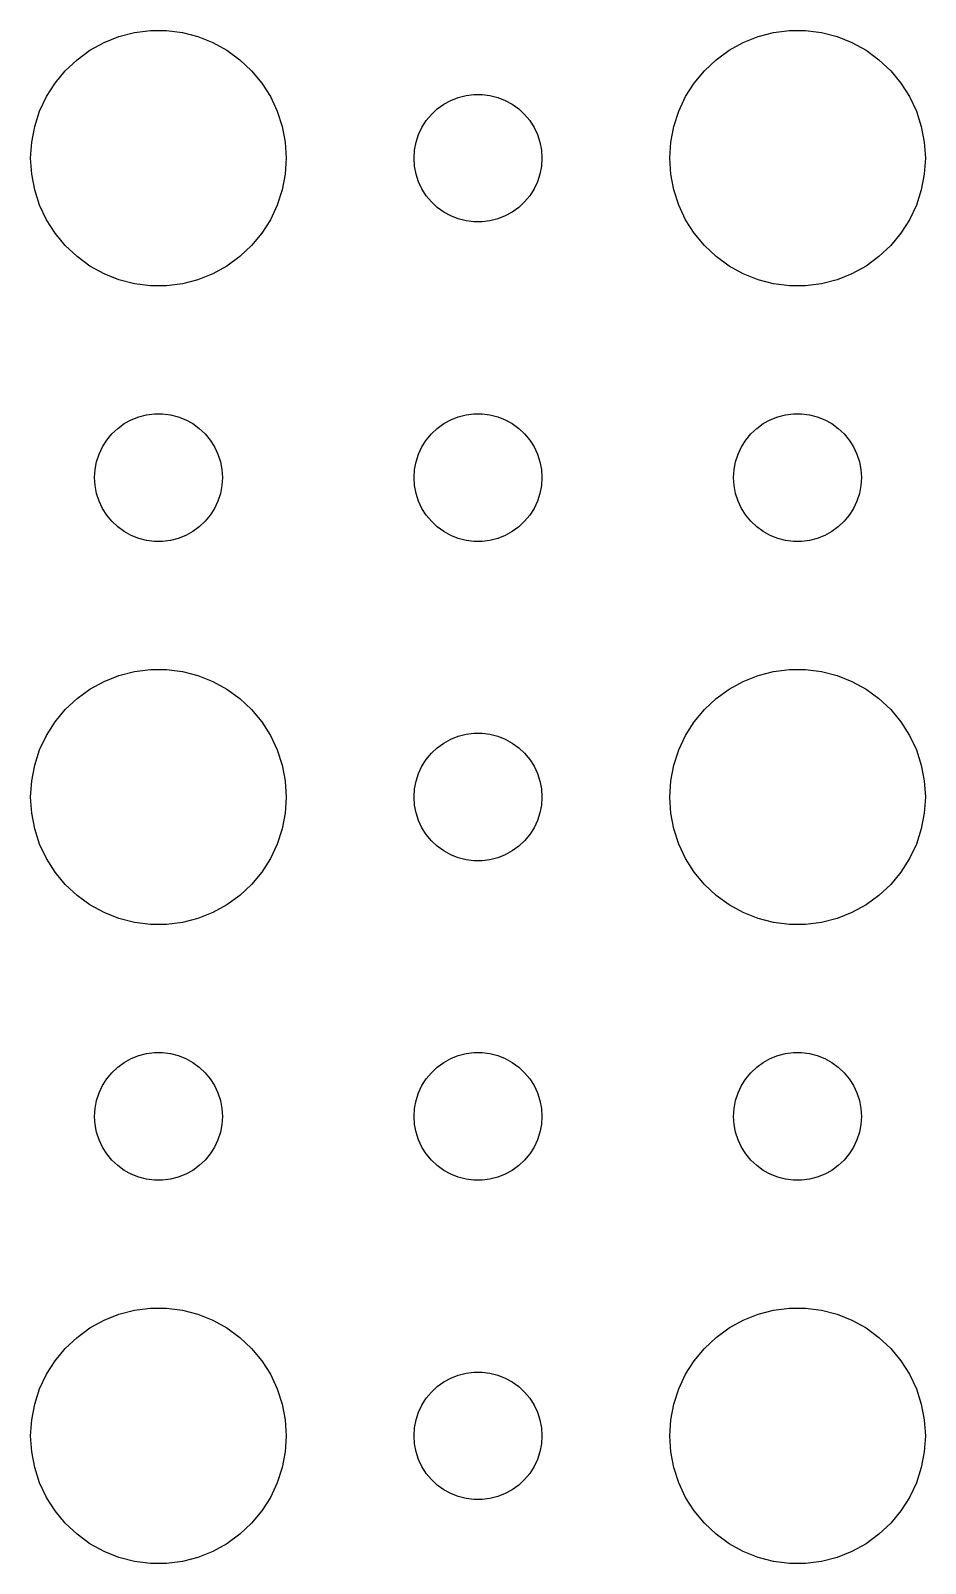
# Model space of a CAD drawing. Header units: metres. Extents: x -142 to 142, y -142 to 142.
# Drawn here: x 72 to 93, y 57.01 to 92.99 of the extents above; entities that cross this region are included whole.
import ezdxf

# ---------------------------------------------------------------- set-up
doc = ezdxf.new("R2010")
doc.units = ezdxf.units.M

msp = doc.modelspace()

# ---------------------------------------------------------------- linework, layer by layer
for p, q in [((73.7227, 92.7145), (74.073, 92.8532)), ((74.073, 92.8532), (74.4379, 92.9469)), ((74.4379, 92.9469), (74.8116, 92.9941)), ((74.8116, 92.9941), (75.1884, 92.9941)), ((75.1884, 92.9941), (75.5621, 92.9469)), ((75.5621, 92.9469), (75.927, 92.8532)), ((75.927, 92.8532), (76.2773, 92.7145)), ((88.7227, 92.7145), (89.073, 92.8532)), ((89.073, 92.8532), (89.4379, 92.9469)), ((89.4379, 92.9469), (89.8116, 92.9941)), ((89.8116, 92.9941), (90.1884, 92.9941)), ((90.1884, 92.9941), (90.5621, 92.9469)), ((90.5621, 92.9469), (90.927, 92.8532)), ((90.927, 92.8532), (91.2773, 92.7145)), ((73.0877, 92.3115), (73.3925, 92.533)), ((73.3925, 92.533), (73.7227, 92.7145)), ((76.2773, 92.7145), (76.6075, 92.533)), ((76.6075, 92.533), (76.9123, 92.3115)), ((88.0877, 92.3115), (88.3925, 92.533)), ((88.3925, 92.533), (88.7227, 92.7145)), ((91.2773, 92.7145), (91.6075, 92.533)), ((91.6075, 92.533), (91.9123, 92.3115)), ((72.8131, 92.0536), (73.0877, 92.3115)), ((76.9123, 92.3115), (77.1869, 92.0536)), ((87.8131, 92.0536), (88.0877, 92.3115)), ((91.9123, 92.3115), (92.1869, 92.0536)), ((72.573, 91.7634), (72.8131, 92.0536)), ((77.1869, 92.0536), (77.427, 91.7634)), ((87.573, 91.7634), (87.8131, 92.0536)), ((92.1869, 92.0536), (92.427, 91.7634)), ((72.2107, 91.1044), (72.3711, 91.4453)), ((72.3711, 91.4453), (72.573, 91.7634)), ((77.427, 91.7634), (77.6289, 91.4453)), ((77.6289, 91.4453), (77.7893, 91.1044)), ((81.8613, 91.3572), (82.0365, 91.4266)), ((82.0365, 91.4266), (82.2189, 91.4734)), ((82.2189, 91.4734), (82.4058, 91.497)), ((82.4058, 91.497), (82.5942, 91.497)), ((82.5942, 91.497), (82.7811, 91.4734)), ((82.7811, 91.4734), (82.9635, 91.4266)), ((82.9635, 91.4266), (83.1387, 91.3572)), ((87.2107, 91.1044), (87.3711, 91.4453)), ((87.3711, 91.4453), (87.573, 91.7634)), ((92.427, 91.7634), (92.6289, 91.4453)), ((92.6289, 91.4453), (92.7893, 91.1044)), ((72.0943, 90.7461), (72.2107, 91.1044)), ((77.7893, 91.1044), (77.9057, 90.7461)), ((81.4065, 91.0268), (81.5439, 91.1558)), ((81.5439, 91.1558), (81.6963, 91.2665)), ((81.6963, 91.2665), (81.8613, 91.3572)), ((83.1387, 91.3572), (83.3037, 91.2665)), ((83.3037, 91.2665), (83.4561, 91.1558)), ((83.4561, 91.1558), (83.5934, 91.0268)), ((87.0943, 90.7461), (87.2107, 91.1044)), ((92.7893, 91.1044), (92.9057, 90.7461)), ((72.0237, 90.376), (72.0943, 90.7461)), ((77.9057, 90.7461), (77.9763, 90.376)), ((81.1053, 90.5522), (81.1855, 90.7226)), ((81.1855, 90.7226), (81.2865, 90.8817)), ((81.2865, 90.8817), (81.4065, 91.0268)), ((83.5934, 91.0268), (83.7135, 90.8817)), ((83.7135, 90.8817), (83.8145, 90.7226)), ((83.8145, 90.7226), (83.8947, 90.5522)), ((87.0237, 90.376), (87.0943, 90.7461)), ((92.9057, 90.7461), (92.9763, 90.376)), ((72, 90), (72.0237, 90.376)), ((77.9763, 90.376), (78, 90)), ((81.0118, 90.188), (81.0471, 90.373)), ((81.0471, 90.373), (81.1053, 90.5522)), ((83.8947, 90.5522), (83.9529, 90.373)), ((83.9529, 90.373), (83.9882, 90.188)), ((87, 90), (87.0237, 90.376)), ((92.9763, 90.376), (93, 90)), ((72.0237, 89.624), (72, 90)), ((78, 90), (77.9763, 89.624)), ((81, 90), (81.0118, 90.188)), ((81.0118, 89.812), (81, 90)), ((83.9882, 90.188), (84, 90)), ((84, 90), (83.9882, 89.812)), ((87.0237, 89.624), (87, 90)), ((93, 90), (92.9763, 89.624)), ((72.0943, 89.2539), (72.0237, 89.624)), ((77.9763, 89.624), (77.9057, 89.2539)), ((81.0471, 89.627), (81.0118, 89.812)), ((81.1053, 89.4478), (81.0471, 89.627)), ((83.9529, 89.627), (83.8947, 89.4478)), ((83.9882, 89.812), (83.9529, 89.627)), ((87.0943, 89.2539), (87.0237, 89.624)), ((92.9763, 89.624), (92.9057, 89.2539)), ((72.2107, 88.8956), (72.0943, 89.2539)), ((77.9057, 89.2539), (77.7893, 88.8956)), ((81.1855, 89.2774), (81.1053, 89.4478)), ((81.2865, 89.1183), (81.1855, 89.2774)), ((83.8145, 89.2774), (83.7135, 89.1183)), ((83.8947, 89.4478), (83.8145, 89.2774)), ((87.2107, 88.8956), (87.0943, 89.2539)), ((92.9057, 89.2539), (92.7893, 88.8956)), ((72.3711, 88.5547), (72.2107, 88.8956)), ((77.7893, 88.8956), (77.6289, 88.5547)), ((81.4065, 88.9732), (81.2865, 89.1183)), ((81.5439, 88.8442), (81.4065, 88.9732)), ((83.5934, 88.9732), (83.4561, 88.8442)), ((83.7135, 89.1183), (83.5934, 88.9732)), ((87.3711, 88.5547), (87.2107, 88.8956)), ((92.7893, 88.8956), (92.6289, 88.5547)), ((72.573, 88.2366), (72.3711, 88.5547)), ((77.6289, 88.5547), (77.427, 88.2366)), ((81.6963, 88.7335), (81.5439, 88.8442)), ((81.8613, 88.6428), (81.6963, 88.7335)), ((82.0365, 88.5734), (81.8613, 88.6428)), ((82.2189, 88.5266), (82.0365, 88.5734)), ((82.9635, 88.5734), (82.7811, 88.5266)), ((83.1387, 88.6428), (82.9635, 88.5734)), ((83.3037, 88.7335), (83.1387, 88.6428)), ((83.4561, 88.8442), (83.3037, 88.7335)), ((87.573, 88.2366), (87.3711, 88.5547)), ((92.6289, 88.5547), (92.427, 88.2366)), ((72.8131, 87.9464), (72.573, 88.2366)), ((77.427, 88.2366), (77.1869, 87.9464)), ((82.4058, 88.503), (82.2189, 88.5266)), ((82.5942, 88.503), (82.4058, 88.503)), ((82.7811, 88.5266), (82.5942, 88.503)), ((87.8131, 87.9464), (87.573, 88.2366)), ((92.427, 88.2366), (92.1869, 87.9464)), ((73.0877, 87.6885), (72.8131, 87.9464)), ((77.1869, 87.9464), (76.9123, 87.6885)), ((88.0877, 87.6885), (87.8131, 87.9464)), ((92.1869, 87.9464), (91.9123, 87.6885)), ((73.3925, 87.467), (73.0877, 87.6885)), ((73.7227, 87.2855), (73.3925, 87.467)), ((76.6075, 87.467), (76.2773, 87.2855)), ((76.9123, 87.6885), (76.6075, 87.467)), ((88.3925, 87.467), (88.0877, 87.6885)), ((88.7227, 87.2855), (88.3925, 87.467)), ((91.6075, 87.467), (91.2773, 87.2855)), ((91.9123, 87.6885), (91.6075, 87.467)), ((74.073, 87.1468), (73.7227, 87.2855)), ((74.4379, 87.0531), (74.073, 87.1468)), ((75.927, 87.1468), (75.5621, 87.0531)), ((76.2773, 87.2855), (75.927, 87.1468)), ((89.073, 87.1468), (88.7227, 87.2855)), ((89.4379, 87.0531), (89.073, 87.1468)), ((90.927, 87.1468), (90.5621, 87.0531)), ((91.2773, 87.2855), (90.927, 87.1468)), ((74.8116, 87.0059), (74.4379, 87.0531)), ((75.1884, 87.0059), (74.8116, 87.0059)), ((75.5621, 87.0531), (75.1884, 87.0059)), ((89.8116, 87.0059), (89.4379, 87.0531)), ((90.1884, 87.0059), (89.8116, 87.0059)), ((90.5621, 87.0531), (90.1884, 87.0059)), ((74.1963, 83.7665), (74.3613, 83.8572)), ((74.3613, 83.8572), (74.5365, 83.9266)), ((74.5365, 83.9266), (74.7189, 83.9734)), ((74.7189, 83.9734), (74.9058, 83.997)), ((74.9058, 83.997), (75.0942, 83.997)), ((75.0942, 83.997), (75.2811, 83.9734)), ((75.2811, 83.9734), (75.4635, 83.9266)), ((75.4635, 83.9266), (75.6387, 83.8572)), ((75.6387, 83.8572), (75.8037, 83.7665)), ((81.6963, 83.7665), (81.8613, 83.8572)), ((81.8613, 83.8572), (82.0365, 83.9266)), ((82.0365, 83.9266), (82.2189, 83.9734)), ((82.2189, 83.9734), (82.4058, 83.997)), ((82.4058, 83.997), (82.5942, 83.997)), ((82.5942, 83.997), (82.7811, 83.9734)), ((82.7811, 83.9734), (82.9635, 83.9266)), ((82.9635, 83.9266), (83.1387, 83.8572)), ((83.1387, 83.8572), (83.3037, 83.7665)), ((89.1963, 83.7665), (89.3613, 83.8572)), ((89.3613, 83.8572), (89.5365, 83.9266)), ((89.5365, 83.9266), (89.7189, 83.9734)), ((89.7189, 83.9734), (89.9058, 83.997)), ((89.9058, 83.997), (90.0942, 83.997)), ((90.0942, 83.997), (90.2811, 83.9734)), ((90.2811, 83.9734), (90.4635, 83.9266)), ((90.4635, 83.9266), (90.6387, 83.8572)), ((90.6387, 83.8572), (90.8037, 83.7665)), ((73.7865, 83.3817), (73.9065, 83.5268)), ((73.9065, 83.5268), (74.0439, 83.6558)), ((74.0439, 83.6558), (74.1963, 83.7665)), ((75.8037, 83.7665), (75.9561, 83.6558)), ((75.9561, 83.6558), (76.0934, 83.5268)), ((76.0934, 83.5268), (76.2135, 83.3817)), ((81.2865, 83.3817), (81.4065, 83.5268)), ((81.4065, 83.5268), (81.5439, 83.6558)), ((81.5439, 83.6558), (81.6963, 83.7665)), ((83.3037, 83.7665), (83.4561, 83.6558)), ((83.4561, 83.6558), (83.5934, 83.5268)), ((83.5934, 83.5268), (83.7135, 83.3817)), ((88.7865, 83.3817), (88.9065, 83.5268)), ((88.9065, 83.5268), (89.0439, 83.6558)), ((89.0439, 83.6558), (89.1963, 83.7665)), ((90.8037, 83.7665), (90.9561, 83.6558)), ((90.9561, 83.6558), (91.0934, 83.5268)), ((91.0934, 83.5268), (91.2135, 83.3817)), ((73.6053, 83.0522), (73.6855, 83.2226)), ((73.6855, 83.2226), (73.7865, 83.3817)), ((76.2135, 83.3817), (76.3145, 83.2226)), ((76.3145, 83.2226), (76.3947, 83.0522)), ((81.1053, 83.0522), (81.1855, 83.2226)), ((81.1855, 83.2226), (81.2865, 83.3817)), ((83.7135, 83.3817), (83.8145, 83.2226)), ((83.8145, 83.2226), (83.8947, 83.0522)), ((88.6053, 83.0522), (88.6855, 83.2226)), ((88.6855, 83.2226), (88.7865, 83.3817)), ((91.2135, 83.3817), (91.3145, 83.2226)), ((91.3145, 83.2226), (91.3947, 83.0522)), ((73.5118, 82.688), (73.5471, 82.873)), ((73.5471, 82.873), (73.6053, 83.0522)), ((76.3947, 83.0522), (76.4529, 82.873)), ((76.4529, 82.873), (76.4882, 82.688)), ((81.0118, 82.688), (81.0471, 82.873)), ((81.0471, 82.873), (81.1053, 83.0522)), ((83.8947, 83.0522), (83.9529, 82.873)), ((83.9529, 82.873), (83.9882, 82.688)), ((88.5118, 82.688), (88.5471, 82.873)), ((88.5471, 82.873), (88.6053, 83.0522)), ((91.3947, 83.0522), (91.4529, 82.873)), ((91.4529, 82.873), (91.4882, 82.688)), ((73.5, 82.5), (73.5118, 82.688)), ((73.5118, 82.312), (73.5, 82.5)), ((76.4882, 82.688), (76.5, 82.5)), ((76.5, 82.5), (76.4882, 82.312)), ((81, 82.5), (81.0118, 82.688)), ((81.0118, 82.312), (81, 82.5)), ((83.9882, 82.688), (84, 82.5)), ((84, 82.5), (83.9882, 82.312)), ((88.5, 82.5), (88.5118, 82.688)), ((88.5118, 82.312), (88.5, 82.5)), ((91.4882, 82.688), (91.5, 82.5)), ((91.5, 82.5), (91.4882, 82.312)), ((73.5471, 82.127), (73.5118, 82.312)), ((73.6053, 81.9478), (73.5471, 82.127)), ((76.4529, 82.127), (76.3947, 81.9478)), ((76.4882, 82.312), (76.4529, 82.127)), ((81.0471, 82.127), (81.0118, 82.312)), ((81.1053, 81.9478), (81.0471, 82.127)), ((83.9529, 82.127), (83.8947, 81.9478)), ((83.9882, 82.312), (83.9529, 82.127)), ((88.5471, 82.127), (88.5118, 82.312)), ((88.6053, 81.9478), (88.5471, 82.127)), ((91.4529, 82.127), (91.3947, 81.9478)), ((91.4882, 82.312), (91.4529, 82.127)), ((73.6855, 81.7774), (73.6053, 81.9478)), ((73.7865, 81.6183), (73.6855, 81.7774)), ((76.3145, 81.7774), (76.2135, 81.6183)), ((76.3947, 81.9478), (76.3145, 81.7774)), ((81.1855, 81.7774), (81.1053, 81.9478)), ((81.2865, 81.6183), (81.1855, 81.7774)), ((83.8145, 81.7774), (83.7135, 81.6183)), ((83.8947, 81.9478), (83.8145, 81.7774)), ((88.6855, 81.7774), (88.6053, 81.9478)), ((88.7865, 81.6183), (88.6855, 81.7774)), ((91.3145, 81.7774), (91.2135, 81.6183)), ((91.3947, 81.9478), (91.3145, 81.7774)), ((73.9065, 81.4732), (73.7865, 81.6183)), ((74.0439, 81.3442), (73.9065, 81.4732)), ((74.1963, 81.2335), (74.0439, 81.3442)), ((75.9561, 81.3442), (75.8037, 81.2335)), ((76.0934, 81.4732), (75.9561, 81.3442)), ((76.2135, 81.6183), (76.0934, 81.4732)), ((81.4065, 81.4732), (81.2865, 81.6183)), ((81.5439, 81.3442), (81.4065, 81.4732)), ((81.6963, 81.2335), (81.5439, 81.3442)), ((83.4561, 81.3442), (83.3037, 81.2335)), ((83.5934, 81.4732), (83.4561, 81.3442)), ((83.7135, 81.6183), (83.5934, 81.4732)), ((88.9065, 81.4732), (88.7865, 81.6183)), ((89.0439, 81.3442), (88.9065, 81.4732)), ((89.1963, 81.2335), (89.0439, 81.3442)), ((90.9561, 81.3442), (90.8037, 81.2335)), ((91.0934, 81.4732), (90.9561, 81.3442)), ((91.2135, 81.6183), (91.0934, 81.4732)), ((74.3613, 81.1428), (74.1963, 81.2335)), ((74.5365, 81.0734), (74.3613, 81.1428)), ((74.7189, 81.0266), (74.5365, 81.0734)), ((74.9058, 81.003), (74.7189, 81.0266)), ((75.0942, 81.003), (74.9058, 81.003)), ((75.2811, 81.0266), (75.0942, 81.003)), ((75.4635, 81.0734), (75.2811, 81.0266)), ((75.6387, 81.1428), (75.4635, 81.0734)), ((75.8037, 81.2335), (75.6387, 81.1428)), ((81.8613, 81.1428), (81.6963, 81.2335)), ((82.0365, 81.0734), (81.8613, 81.1428)), ((82.2189, 81.0266), (82.0365, 81.0734)), ((82.4058, 81.003), (82.2189, 81.0266)), ((82.5942, 81.003), (82.4058, 81.003)), ((82.7811, 81.0266), (82.5942, 81.003)), ((82.9635, 81.0734), (82.7811, 81.0266)), ((83.1387, 81.1428), (82.9635, 81.0734)), ((83.3037, 81.2335), (83.1387, 81.1428)), ((89.3613, 81.1428), (89.1963, 81.2335)), ((89.5365, 81.0734), (89.3613, 81.1428)), ((89.7189, 81.0266), (89.5365, 81.0734)), ((89.9058, 81.003), (89.7189, 81.0266)), ((90.0942, 81.003), (89.9058, 81.003)), ((90.2811, 81.0266), (90.0942, 81.003)), ((90.4635, 81.0734), (90.2811, 81.0266)), ((90.6387, 81.1428), (90.4635, 81.0734)), ((90.8037, 81.2335), (90.6387, 81.1428)), ((73.7227, 77.7145), (74.073, 77.8532)), ((74.073, 77.8532), (74.4379, 77.9469)), ((74.4379, 77.9469), (74.8116, 77.9941)), ((74.8116, 77.9941), (75.1884, 77.9941)), ((75.1884, 77.9941), (75.5621, 77.9469)), ((75.5621, 77.9469), (75.927, 77.8532)), ((75.927, 77.8532), (76.2773, 77.7145)), ((88.7227, 77.7145), (89.073, 77.8532)), ((89.073, 77.8532), (89.4379, 77.9469)), ((89.4379, 77.9469), (89.8116, 77.9941)), ((89.8116, 77.9941), (90.1884, 77.9941)), ((90.1884, 77.9941), (90.5621, 77.9469)), ((90.5621, 77.9469), (90.927, 77.8532)), ((90.927, 77.8532), (91.2773, 77.7145)), ((73.0877, 77.3115), (73.3925, 77.533)), ((73.3925, 77.533), (73.7227, 77.7145)), ((76.2773, 77.7145), (76.6075, 77.533)), ((76.6075, 77.533), (76.9123, 77.3115)), ((88.0877, 77.3115), (88.3925, 77.533)), ((88.3925, 77.533), (88.7227, 77.7145)), ((91.2773, 77.7145), (91.6075, 77.533)), ((91.6075, 77.533), (91.9123, 77.3115)), ((72.573, 76.7634), (72.8131, 77.0536)), ((72.8131, 77.0536), (73.0877, 77.3115)), ((76.9123, 77.3115), (77.1869, 77.0536)), ((77.1869, 77.0536), (77.427, 76.7634)), ((87.573, 76.7634), (87.8131, 77.0536)), ((87.8131, 77.0536), (88.0877, 77.3115)), ((91.9123, 77.3115), (92.1869, 77.0536)), ((92.1869, 77.0536), (92.427, 76.7634)), ((72.3711, 76.4453), (72.573, 76.7634)), ((77.427, 76.7634), (77.6289, 76.4453)), ((87.3711, 76.4453), (87.573, 76.7634)), ((92.427, 76.7634), (92.6289, 76.4453)), ((72.2107, 76.1044), (72.3711, 76.4453)), ((77.6289, 76.4453), (77.7893, 76.1044)), ((81.6963, 76.2665), (81.8613, 76.3572)), ((81.8613, 76.3572), (82.0365, 76.4266)), ((82.0365, 76.4266), (82.2189, 76.4734)), ((82.2189, 76.4734), (82.4058, 76.497)), ((82.4058, 76.497), (82.5942, 76.497)), ((82.5942, 76.497), (82.7811, 76.4734)), ((82.7811, 76.4734), (82.9635, 76.4266)), ((82.9635, 76.4266), (83.1387, 76.3572)), ((83.1387, 76.3572), (83.3037, 76.2665)), ((87.2107, 76.1044), (87.3711, 76.4453)), ((92.6289, 76.4453), (92.7893, 76.1044)), ((72.0943, 75.7461), (72.2107, 76.1044)), ((77.7893, 76.1044), (77.9057, 75.7461)), ((81.2865, 75.8817), (81.4065, 76.0268)), ((81.4065, 76.0268), (81.5439, 76.1558)), ((81.5439, 76.1558), (81.6963, 76.2665)), ((83.3037, 76.2665), (83.4561, 76.1558)), ((83.4561, 76.1558), (83.5934, 76.0268)), ((83.5934, 76.0268), (83.7135, 75.8817)), ((87.0943, 75.7461), (87.2107, 76.1044)), ((92.7893, 76.1044), (92.9057, 75.7461)), ((72.0237, 75.376), (72.0943, 75.7461)), ((77.9057, 75.7461), (77.9763, 75.376)), ((81.1053, 75.5522), (81.1855, 75.7226)), ((81.1855, 75.7226), (81.2865, 75.8817)), ((83.7135, 75.8817), (83.8145, 75.7226)), ((83.8145, 75.7226), (83.8947, 75.5522)), ((87.0237, 75.376), (87.0943, 75.7461)), ((92.9057, 75.7461), (92.9763, 75.376)), ((72, 75), (72.0237, 75.376)), ((77.9763, 75.376), (78, 75)), ((81.0118, 75.188), (81.0471, 75.373)), ((81.0471, 75.373), (81.1053, 75.5522)), ((83.8947, 75.5522), (83.9529, 75.373)), ((83.9529, 75.373), (83.9882, 75.188)), ((87, 75), (87.0237, 75.376)), ((92.9763, 75.376), (93, 75)), ((72.0237, 74.624), (72, 75)), ((78, 75), (77.9763, 74.624)), ((81, 75), (81.0118, 75.188)), ((81.0118, 74.812), (81, 75)), ((83.9882, 75.188), (84, 75)), ((84, 75), (83.9882, 74.812)), ((87.0237, 74.624), (87, 75)), ((93, 75), (92.9763, 74.624)), ((72.0943, 74.2539), (72.0237, 74.624)), ((77.9763, 74.624), (77.9057, 74.2539)), ((81.0471, 74.627), (81.0118, 74.812)), ((81.1053, 74.4478), (81.0471, 74.627)), ((83.9529, 74.627), (83.8947, 74.4478)), ((83.9882, 74.812), (83.9529, 74.627)), ((87.0943, 74.2539), (87.0237, 74.624)), ((92.9763, 74.624), (92.9057, 74.2539)), ((72.2107, 73.8956), (72.0943, 74.2539)), ((77.9057, 74.2539), (77.7893, 73.8956)), ((81.1855, 74.2774), (81.1053, 74.4478)), ((81.2865, 74.1183), (81.1855, 74.2774)), ((83.8145, 74.2774), (83.7135, 74.1183)), ((83.8947, 74.4478), (83.8145, 74.2774)), ((87.2107, 73.8956), (87.0943, 74.2539)), ((92.9057, 74.2539), (92.7893, 73.8956)), ((72.3711, 73.5547), (72.2107, 73.8956)), ((77.7893, 73.8956), (77.6289, 73.5547)), ((81.4065, 73.9732), (81.2865, 74.1183)), ((81.5439, 73.8442), (81.4065, 73.9732)), ((81.6963, 73.7335), (81.5439, 73.8442)), ((83.4561, 73.8442), (83.3037, 73.7335)), ((83.5934, 73.9732), (83.4561, 73.8442)), ((83.7135, 74.1183), (83.5934, 73.9732)), ((87.3711, 73.5547), (87.2107, 73.8956)), ((92.7893, 73.8956), (92.6289, 73.5547)), ((72.573, 73.2366), (72.3711, 73.5547)), ((77.6289, 73.5547), (77.427, 73.2366)), ((81.8613, 73.6428), (81.6963, 73.7335)), ((82.0365, 73.5734), (81.8613, 73.6428)), ((82.2189, 73.5266), (82.0365, 73.5734)), ((82.4058, 73.503), (82.2189, 73.5266)), ((82.5942, 73.503), (82.4058, 73.503)), ((82.7811, 73.5266), (82.5942, 73.503)), ((82.9635, 73.5734), (82.7811, 73.5266)), ((83.1387, 73.6428), (82.9635, 73.5734)), ((83.3037, 73.7335), (83.1387, 73.6428)), ((87.573, 73.2366), (87.3711, 73.5547)), ((92.6289, 73.5547), (92.427, 73.2366)), ((72.8131, 72.9464), (72.573, 73.2366)), ((77.427, 73.2366), (77.1869, 72.9464)), ((87.8131, 72.9464), (87.573, 73.2366)), ((92.427, 73.2366), (92.1869, 72.9464)), ((73.0877, 72.6885), (72.8131, 72.9464)), ((77.1869, 72.9464), (76.9123, 72.6885)), ((88.0877, 72.6885), (87.8131, 72.9464)), ((92.1869, 72.9464), (91.9123, 72.6885)), ((73.3925, 72.467), (73.0877, 72.6885)), ((73.7227, 72.2855), (73.3925, 72.467)), ((76.6075, 72.467), (76.2773, 72.2855)), ((76.9123, 72.6885), (76.6075, 72.467)), ((88.3925, 72.467), (88.0877, 72.6885)), ((88.7227, 72.2855), (88.3925, 72.467)), ((91.6075, 72.467), (91.2773, 72.2855)), ((91.9123, 72.6885), (91.6075, 72.467)), ((74.073, 72.1468), (73.7227, 72.2855)), ((74.4379, 72.0531), (74.073, 72.1468)), ((74.8116, 72.0059), (74.4379, 72.0531)), ((75.1884, 72.0059), (74.8116, 72.0059)), ((75.5621, 72.0531), (75.1884, 72.0059)), ((75.927, 72.1468), (75.5621, 72.0531)), ((76.2773, 72.2855), (75.927, 72.1468)), ((89.073, 72.1468), (88.7227, 72.2855)), ((89.4379, 72.0531), (89.073, 72.1468)), ((89.8116, 72.0059), (89.4379, 72.0531)), ((90.1884, 72.0059), (89.8116, 72.0059)), ((90.5621, 72.0531), (90.1884, 72.0059)), ((90.927, 72.1468), (90.5621, 72.0531)), ((91.2773, 72.2855), (90.927, 72.1468)), ((74.0439, 68.6558), (74.1963, 68.7665)), ((74.1963, 68.7665), (74.3613, 68.8572)), ((74.3613, 68.8572), (74.5365, 68.9266)), ((74.5365, 68.9266), (74.7189, 68.9734)), ((74.7189, 68.9734), (74.9058, 68.997)), ((74.9058, 68.997), (75.0942, 68.997)), ((75.0942, 68.997), (75.2811, 68.9734)), ((75.2811, 68.9734), (75.4635, 68.9266)), ((75.4635, 68.9266), (75.6387, 68.8572)), ((75.6387, 68.8572), (75.8037, 68.7665)), ((75.8037, 68.7665), (75.9561, 68.6558)), ((81.5439, 68.6558), (81.6963, 68.7665)), ((81.6963, 68.7665), (81.8613, 68.8572)), ((81.8613, 68.8572), (82.0365, 68.9266)), ((82.0365, 68.9266), (82.2189, 68.9734)), ((82.2189, 68.9734), (82.4058, 68.997)), ((82.4058, 68.997), (82.5942, 68.997)), ((82.5942, 68.997), (82.7811, 68.9734)), ((82.7811, 68.9734), (82.9635, 68.9266)), ((82.9635, 68.9266), (83.1387, 68.8572)), ((83.1387, 68.8572), (83.3037, 68.7665)), ((83.3037, 68.7665), (83.4561, 68.6558)), ((89.0439, 68.6558), (89.1963, 68.7665)), ((89.1963, 68.7665), (89.3613, 68.8572)), ((89.3613, 68.8572), (89.5365, 68.9266)), ((89.5365, 68.9266), (89.7189, 68.9734)), ((89.7189, 68.9734), (89.9058, 68.997)), ((89.9058, 68.997), (90.0942, 68.997)), ((90.0942, 68.997), (90.2811, 68.9734)), ((90.2811, 68.9734), (90.4635, 68.9266)), ((90.4635, 68.9266), (90.6387, 68.8572)), ((90.6387, 68.8572), (90.8037, 68.7665)), ((90.8037, 68.7665), (90.9561, 68.6558)), ((73.6855, 68.2226), (73.7865, 68.3817)), ((73.7865, 68.3817), (73.9065, 68.5268)), ((73.9065, 68.5268), (74.0439, 68.6558)), ((75.9561, 68.6558), (76.0934, 68.5268)), ((76.0934, 68.5268), (76.2135, 68.3817)), ((76.2135, 68.3817), (76.3145, 68.2226)), ((81.1855, 68.2226), (81.2865, 68.3817)), ((81.2865, 68.3817), (81.4065, 68.5268)), ((81.4065, 68.5268), (81.5439, 68.6558)), ((83.4561, 68.6558), (83.5934, 68.5268)), ((83.5934, 68.5268), (83.7135, 68.3817)), ((83.7135, 68.3817), (83.8145, 68.2226)), ((88.6855, 68.2226), (88.7865, 68.3817)), ((88.7865, 68.3817), (88.9065, 68.5268)), ((88.9065, 68.5268), (89.0439, 68.6558)), ((90.9561, 68.6558), (91.0934, 68.5268)), ((91.0934, 68.5268), (91.2135, 68.3817)), ((91.2135, 68.3817), (91.3145, 68.2226)), ((73.5471, 67.873), (73.6053, 68.0522)), ((73.6053, 68.0522), (73.6855, 68.2226)), ((76.3145, 68.2226), (76.3947, 68.0522)), ((76.3947, 68.0522), (76.4529, 67.873)), ((81.0471, 67.873), (81.1053, 68.0522)), ((81.1053, 68.0522), (81.1855, 68.2226)), ((83.8145, 68.2226), (83.8947, 68.0522)), ((83.8947, 68.0522), (83.9529, 67.873)), ((88.5471, 67.873), (88.6053, 68.0522)), ((88.6053, 68.0522), (88.6855, 68.2226)), ((91.3145, 68.2226), (91.3947, 68.0522)), ((91.3947, 68.0522), (91.4529, 67.873)), ((73.5, 67.5), (73.5118, 67.688)), ((73.5118, 67.688), (73.5471, 67.873)), ((76.4529, 67.873), (76.4882, 67.688)), ((76.4882, 67.688), (76.5, 67.5)), ((81, 67.5), (81.0118, 67.688)), ((81.0118, 67.688), (81.0471, 67.873)), ((83.9529, 67.873), (83.9882, 67.688)), ((83.9882, 67.688), (84, 67.5)), ((88.5, 67.5), (88.5118, 67.688)), ((88.5118, 67.688), (88.5471, 67.873)), ((91.4529, 67.873), (91.4882, 67.688)), ((91.4882, 67.688), (91.5, 67.5)), ((73.5118, 67.312), (73.5, 67.5)), ((73.5471, 67.127), (73.5118, 67.312)), ((76.4882, 67.312), (76.4529, 67.127)), ((76.5, 67.5), (76.4882, 67.312)), ((81.0118, 67.312), (81, 67.5)), ((81.0471, 67.127), (81.0118, 67.312)), ((83.9882, 67.312), (83.9529, 67.127)), ((84, 67.5), (83.9882, 67.312)), ((88.5118, 67.312), (88.5, 67.5)), ((88.5471, 67.127), (88.5118, 67.312)), ((91.4882, 67.312), (91.4529, 67.127)), ((91.5, 67.5), (91.4882, 67.312)), ((73.6053, 66.9478), (73.5471, 67.127)), ((73.6855, 66.7774), (73.6053, 66.9478)), ((76.3947, 66.9478), (76.3145, 66.7774)), ((76.4529, 67.127), (76.3947, 66.9478)), ((81.1053, 66.9478), (81.0471, 67.127)), ((81.1855, 66.7774), (81.1053, 66.9478)), ((83.8947, 66.9478), (83.8145, 66.7774)), ((83.9529, 67.127), (83.8947, 66.9478)), ((88.6053, 66.9478), (88.5471, 67.127)), ((88.6855, 66.7774), (88.6053, 66.9478)), ((91.3947, 66.9478), (91.3145, 66.7774)), ((91.4529, 67.127), (91.3947, 66.9478)), ((73.7865, 66.6183), (73.6855, 66.7774)), ((73.9065, 66.4732), (73.7865, 66.6183)), ((76.2135, 66.6183), (76.0934, 66.4732)), ((76.3145, 66.7774), (76.2135, 66.6183)), ((81.2865, 66.6183), (81.1855, 66.7774)), ((81.4065, 66.4732), (81.2865, 66.6183)), ((83.7135, 66.6183), (83.5934, 66.4732)), ((83.8145, 66.7774), (83.7135, 66.6183)), ((88.7865, 66.6183), (88.6855, 66.7774)), ((88.9065, 66.4732), (88.7865, 66.6183)), ((91.2135, 66.6183), (91.0934, 66.4732)), ((91.3145, 66.7774), (91.2135, 66.6183)), ((74.0439, 66.3442), (73.9065, 66.4732)), ((74.1963, 66.2335), (74.0439, 66.3442)), ((74.3613, 66.1428), (74.1963, 66.2335)), ((75.8037, 66.2335), (75.6387, 66.1428)), ((75.9561, 66.3442), (75.8037, 66.2335)), ((76.0934, 66.4732), (75.9561, 66.3442)), ((81.5439, 66.3442), (81.4065, 66.4732)), ((81.6963, 66.2335), (81.5439, 66.3442)), ((81.8613, 66.1428), (81.6963, 66.2335)), ((83.3037, 66.2335), (83.1387, 66.1428)), ((83.4561, 66.3442), (83.3037, 66.2335)), ((83.5934, 66.4732), (83.4561, 66.3442)), ((89.0439, 66.3442), (88.9065, 66.4732)), ((89.1963, 66.2335), (89.0439, 66.3442)), ((89.3613, 66.1428), (89.1963, 66.2335)), ((90.8037, 66.2335), (90.6387, 66.1428)), ((90.9561, 66.3442), (90.8037, 66.2335)), ((91.0934, 66.4732), (90.9561, 66.3442)), ((74.5365, 66.0734), (74.3613, 66.1428)), ((74.7189, 66.0266), (74.5365, 66.0734)), ((74.9058, 66.003), (74.7189, 66.0266)), ((75.0942, 66.003), (74.9058, 66.003)), ((75.2811, 66.0266), (75.0942, 66.003)), ((75.4635, 66.0734), (75.2811, 66.0266)), ((75.6387, 66.1428), (75.4635, 66.0734)), ((82.0365, 66.0734), (81.8613, 66.1428)), ((82.2189, 66.0266), (82.0365, 66.0734)), ((82.4058, 66.003), (82.2189, 66.0266)), ((82.5942, 66.003), (82.4058, 66.003)), ((82.7811, 66.0266), (82.5942, 66.003)), ((82.9635, 66.0734), (82.7811, 66.0266)), ((83.1387, 66.1428), (82.9635, 66.0734)), ((89.5365, 66.0734), (89.3613, 66.1428)), ((89.7189, 66.0266), (89.5365, 66.0734)), ((89.9058, 66.003), (89.7189, 66.0266)), ((90.0942, 66.003), (89.9058, 66.003)), ((90.2811, 66.0266), (90.0942, 66.003)), ((90.4635, 66.0734), (90.2811, 66.0266)), ((90.6387, 66.1428), (90.4635, 66.0734)), ((74.4379, 62.9469), (74.8116, 62.9941)), ((74.8116, 62.9941), (75.1884, 62.9941)), ((75.1884, 62.9941), (75.5621, 62.9469)), ((89.4379, 62.9469), (89.8116, 62.9941)), ((89.8116, 62.9941), (90.1884, 62.9941)), ((90.1884, 62.9941), (90.5621, 62.9469)), ((73.3925, 62.533), (73.7227, 62.7145)), ((73.7227, 62.7145), (74.073, 62.8532)), ((74.073, 62.8532), (74.4379, 62.9469)), ((75.5621, 62.9469), (75.927, 62.8532)), ((75.927, 62.8532), (76.2773, 62.7145)), ((76.2773, 62.7145), (76.6075, 62.533)), ((88.3925, 62.533), (88.7227, 62.7145)), ((88.7227, 62.7145), (89.073, 62.8532)), ((89.073, 62.8532), (89.4379, 62.9469)), ((90.5621, 62.9469), (90.927, 62.8532)), ((90.927, 62.8532), (91.2773, 62.7145)), ((91.2773, 62.7145), (91.6075, 62.533)), ((72.8131, 62.0536), (73.0877, 62.3115)), ((73.0877, 62.3115), (73.3925, 62.533)), ((76.6075, 62.533), (76.9123, 62.3115)), ((76.9123, 62.3115), (77.1869, 62.0536)), ((87.8131, 62.0536), (88.0877, 62.3115)), ((88.0877, 62.3115), (88.3925, 62.533)), ((91.6075, 62.533), (91.9123, 62.3115)), ((91.9123, 62.3115), (92.1869, 62.0536)), ((72.573, 61.7634), (72.8131, 62.0536)), ((77.1869, 62.0536), (77.427, 61.7634)), ((87.573, 61.7634), (87.8131, 62.0536)), ((92.1869, 62.0536), (92.427, 61.7634)), ((72.3711, 61.4453), (72.573, 61.7634)), ((77.427, 61.7634), (77.6289, 61.4453)), ((87.3711, 61.4453), (87.573, 61.7634)), ((92.427, 61.7634), (92.6289, 61.4453)), ((72.2107, 61.1044), (72.3711, 61.4453)), ((77.6289, 61.4453), (77.7893, 61.1044)), ((81.5439, 61.1558), (81.6963, 61.2665)), ((81.6963, 61.2665), (81.8613, 61.3572)), ((81.8613, 61.3572), (82.0365, 61.4266)), ((82.0365, 61.4266), (82.2189, 61.4734)), ((82.2189, 61.4734), (82.4058, 61.497)), ((82.4058, 61.497), (82.5942, 61.497)), ((82.5942, 61.497), (82.7811, 61.4734)), ((82.7811, 61.4734), (82.9635, 61.4266)), ((82.9635, 61.4266), (83.1387, 61.3572)), ((83.1387, 61.3572), (83.3037, 61.2665)), ((83.3037, 61.2665), (83.4561, 61.1558)), ((87.2107, 61.1044), (87.3711, 61.4453)), ((92.6289, 61.4453), (92.7893, 61.1044)), ((72.0943, 60.7461), (72.2107, 61.1044)), ((77.7893, 61.1044), (77.9057, 60.7461)), ((81.1855, 60.7226), (81.2865, 60.8817)), ((81.2865, 60.8817), (81.4065, 61.0268)), ((81.4065, 61.0268), (81.5439, 61.1558)), ((83.4561, 61.1558), (83.5934, 61.0268)), ((83.5934, 61.0268), (83.7135, 60.8817)), ((83.7135, 60.8817), (83.8145, 60.7226)), ((87.0943, 60.7461), (87.2107, 61.1044)), ((92.7893, 61.1044), (92.9057, 60.7461)), ((72.0237, 60.376), (72.0943, 60.7461)), ((77.9057, 60.7461), (77.9763, 60.376)), ((81.0471, 60.373), (81.1053, 60.5522)), ((81.1053, 60.5522), (81.1855, 60.7226)), ((83.8145, 60.7226), (83.8947, 60.5522)), ((83.8947, 60.5522), (83.9529, 60.373)), ((87.0237, 60.376), (87.0943, 60.7461)), ((92.9057, 60.7461), (92.9763, 60.376)), ((72, 60), (72.0237, 60.376)), ((77.9763, 60.376), (78, 60)), ((81, 60), (81.0118, 60.188)), ((81.0118, 60.188), (81.0471, 60.373)), ((83.9529, 60.373), (83.9882, 60.188)), ((83.9882, 60.188), (84, 60)), ((87, 60), (87.0237, 60.376)), ((92.9763, 60.376), (93, 60)), ((72.0237, 59.624), (72, 60)), ((78, 60), (77.9763, 59.624)), ((81.0118, 59.812), (81, 60)), ((81.0471, 59.627), (81.0118, 59.812)), ((83.9882, 59.812), (83.9529, 59.627)), ((84, 60), (83.9882, 59.812)), ((87.0237, 59.624), (87, 60)), ((93, 60), (92.9763, 59.624)), ((72.0943, 59.2539), (72.0237, 59.624)), ((77.9763, 59.624), (77.9057, 59.2539)), ((81.1053, 59.4478), (81.0471, 59.627)), ((81.1855, 59.2774), (81.1053, 59.4478)), ((83.8947, 59.4478), (83.8145, 59.2774)), ((83.9529, 59.627), (83.8947, 59.4478)), ((87.0943, 59.2539), (87.0237, 59.624)), ((92.9763, 59.624), (92.9057, 59.2539)), ((72.2107, 58.8956), (72.0943, 59.2539)), ((77.9057, 59.2539), (77.7893, 58.8956)), ((81.2865, 59.1183), (81.1855, 59.2774)), ((81.4065, 58.9732), (81.2865, 59.1183)), ((83.7135, 59.1183), (83.5934, 58.9732)), ((83.8145, 59.2774), (83.7135, 59.1183)), ((87.2107, 58.8956), (87.0943, 59.2539)), ((92.9057, 59.2539), (92.7893, 58.8956)), ((72.3711, 58.5547), (72.2107, 58.8956)), ((77.7893, 58.8956), (77.6289, 58.5547)), ((81.5439, 58.8442), (81.4065, 58.9732)), ((81.6963, 58.7335), (81.5439, 58.8442)), ((81.8613, 58.6428), (81.6963, 58.7335)), ((83.3037, 58.7335), (83.1387, 58.6428)), ((83.4561, 58.8442), (83.3037, 58.7335)), ((83.5934, 58.9732), (83.4561, 58.8442)), ((87.3711, 58.5547), (87.2107, 58.8956)), ((92.7893, 58.8956), (92.6289, 58.5547)), ((72.573, 58.2366), (72.3711, 58.5547)), ((77.6289, 58.5547), (77.427, 58.2366)), ((82.0365, 58.5734), (81.8613, 58.6428)), ((82.2189, 58.5266), (82.0365, 58.5734)), ((82.4058, 58.503), (82.2189, 58.5266)), ((82.5942, 58.503), (82.4058, 58.503)), ((82.7811, 58.5266), (82.5942, 58.503)), ((82.9635, 58.5734), (82.7811, 58.5266)), ((83.1387, 58.6428), (82.9635, 58.5734)), ((87.573, 58.2366), (87.3711, 58.5547)), ((92.6289, 58.5547), (92.427, 58.2366)), ((72.8131, 57.9464), (72.573, 58.2366)), ((73.0877, 57.6885), (72.8131, 57.9464)), ((77.1869, 57.9464), (76.9123, 57.6885)), ((77.427, 58.2366), (77.1869, 57.9464)), ((87.8131, 57.9464), (87.573, 58.2366)), ((88.0877, 57.6885), (87.8131, 57.9464)), ((92.1869, 57.9464), (91.9123, 57.6885)), ((92.427, 58.2366), (92.1869, 57.9464)), ((73.3925, 57.467), (73.0877, 57.6885)), ((76.9123, 57.6885), (76.6075, 57.467)), ((88.3925, 57.467), (88.0877, 57.6885)), ((91.9123, 57.6885), (91.6075, 57.467)), ((73.7227, 57.2855), (73.3925, 57.467)), ((74.073, 57.1468), (73.7227, 57.2855)), ((76.2773, 57.2855), (75.927, 57.1468)), ((76.6075, 57.467), (76.2773, 57.2855)), ((88.7227, 57.2855), (88.3925, 57.467)), ((89.073, 57.1468), (88.7227, 57.2855)), ((91.2773, 57.2855), (90.927, 57.1468)), ((91.6075, 57.467), (91.2773, 57.2855)), ((74.4379, 57.0531), (74.073, 57.1468)), ((74.8116, 57.0059), (74.4379, 57.0531)), ((75.1884, 57.0059), (74.8116, 57.0059)), ((75.5621, 57.0531), (75.1884, 57.0059)), ((75.927, 57.1468), (75.5621, 57.0531)), ((89.4379, 57.0531), (89.073, 57.1468)), ((89.8116, 57.0059), (89.4379, 57.0531)), ((90.1884, 57.0059), (89.8116, 57.0059)), ((90.5621, 57.0531), (90.1884, 57.0059)), ((90.927, 57.1468), (90.5621, 57.0531))]:
    msp.add_line(p, q)

doc.saveas('drawing.dxf')
